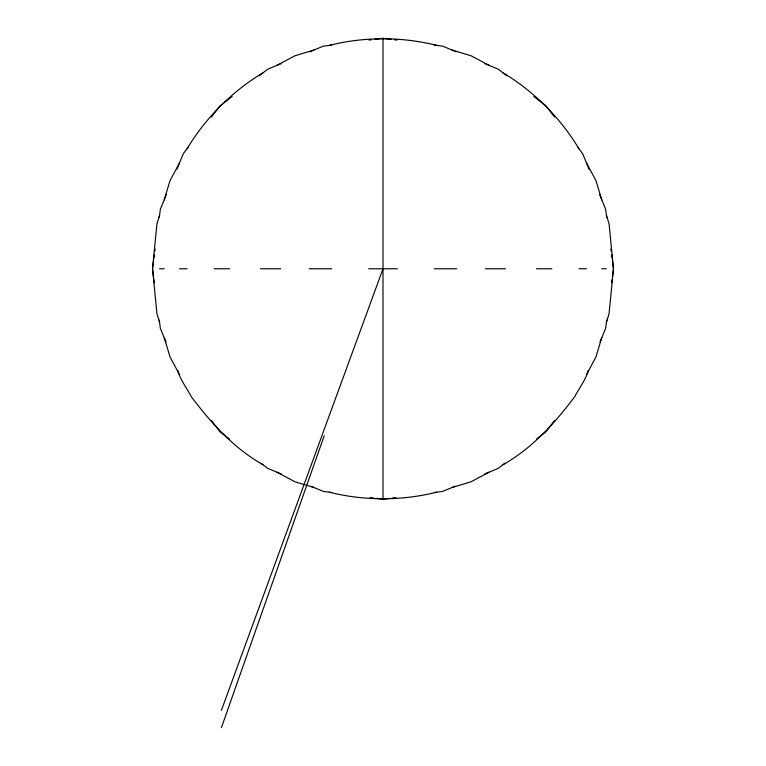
<?xml version="1.0" encoding="UTF-8"?>
<svg xmlns="http://www.w3.org/2000/svg" width="766" height="766" viewBox="0 0 766 766"><rect width="100%" height="100%" fill="white"/><g stroke="black" fill="none" stroke-linecap="round" stroke-linejoin="round"><path stroke-width="1.15" d="M153.593 260.612L152.52 268.78L156.944 313.744L159.587 322.429M153.899 258.286L154.359 254.781M154.818 251.286L155.125 248.95M159.271 217.467L160.372 209.128L166.481 194.392M606.729 320.102L605.628 328.432L599.97 342.086M611.641 282.778L612.101 279.274M612.407 276.947L613.48 268.78L609.056 223.816L606.413 215.131M159.587 215.131L156.944 223.816L152.52 268.78L153.593 276.947M164.221 199.83L170.062 180.584L179.55 162.842M601.779 337.729L595.938 356.985L586.45 374.727M606.413 322.429L609.056 313.744L613.48 268.78L612.407 260.612M221.393 727.7L324.238 435.663M221.393 710.388L383 268.78M176.841 169.363L183.4 153.545L188.513 146.871M588.259 370.371C585.559 380.242 579.23 387.931 574.634 396.826C554.747 423.148 532.054 448.359 503.042 464.694M187.086 148.738C205.518 117.916 232.136 91.298 262.958 72.866M211.435 117.007L220.024 105.804L232.155 96.497M554.565 420.553L545.976 431.756L536.64 438.918M259.224 75.729L267.755 69.179L281.409 63.521M504.909 463.267L498.245 468.38L484.591 474.039M277.053 65.33L294.795 55.841L314.05 50.001M488.947 472.239L471.205 481.718L451.95 487.559M309.694 51.81L323.348 46.152L331.688 45.06M455.215 486.209L442.652 491.408L434.312 492.509M329.351 45.366C364.176 36.605 401.824 36.605 436.649 45.366M436.649 492.203C401.824 500.954 364.176 500.954 329.351 492.203M369.001 40.138L371.338 39.832M374.833 39.372L383 38.3L391.167 39.372M376.001 498.34L383 499.26L389.999 498.34M392.326 498.034L395.83 497.574M159.587 268.78L164.221 268.78M179.55 268.78L187.086 268.78M214.145 268.78L229.561 268.78M260.574 268.78L280.634 268.78M309.272 268.78L331.735 268.78M368.695 268.78L397.305 268.78M434.265 268.78L456.728 268.78M485.366 268.78L505.426 268.78M536.439 268.78L551.855 268.78M578.914 268.78L586.45 268.78M601.779 268.78L606.413 268.78M394.662 39.832L396.999 40.138M434.312 45.06L442.652 46.152L456.306 51.81M331.688 492.509L323.348 491.408L310.785 486.209M370.17 497.574L373.674 498.034M451.95 50.001L471.205 55.841L488.947 65.33M314.05 487.559L294.795 481.718L277.053 472.239M484.591 63.521L498.245 69.179L506.776 75.729M281.409 474.039L267.755 468.38L261.091 463.267M503.042 72.866C533.864 91.298 560.482 117.916 578.914 148.738M262.958 464.694C233.946 448.359 211.253 423.148 191.366 396.826C186.77 387.931 180.441 380.242 177.741 370.371M533.845 96.497L545.976 105.804L554.565 117.007M229.36 438.918L220.024 431.756L211.435 420.553M577.487 146.871L582.6 153.545L589.159 169.363M586.45 162.842L595.938 180.584L601.779 199.83M179.55 374.727L170.062 356.985L164.221 337.729M599.519 194.392L605.628 209.128L606.729 217.467M166.031 342.086L160.372 328.432L159.271 320.102M610.875 248.95L611.182 251.286M611.641 254.781L612.101 258.286M153.899 279.274L154.359 282.778M383 38.3L383 499.26"/></g></svg>
